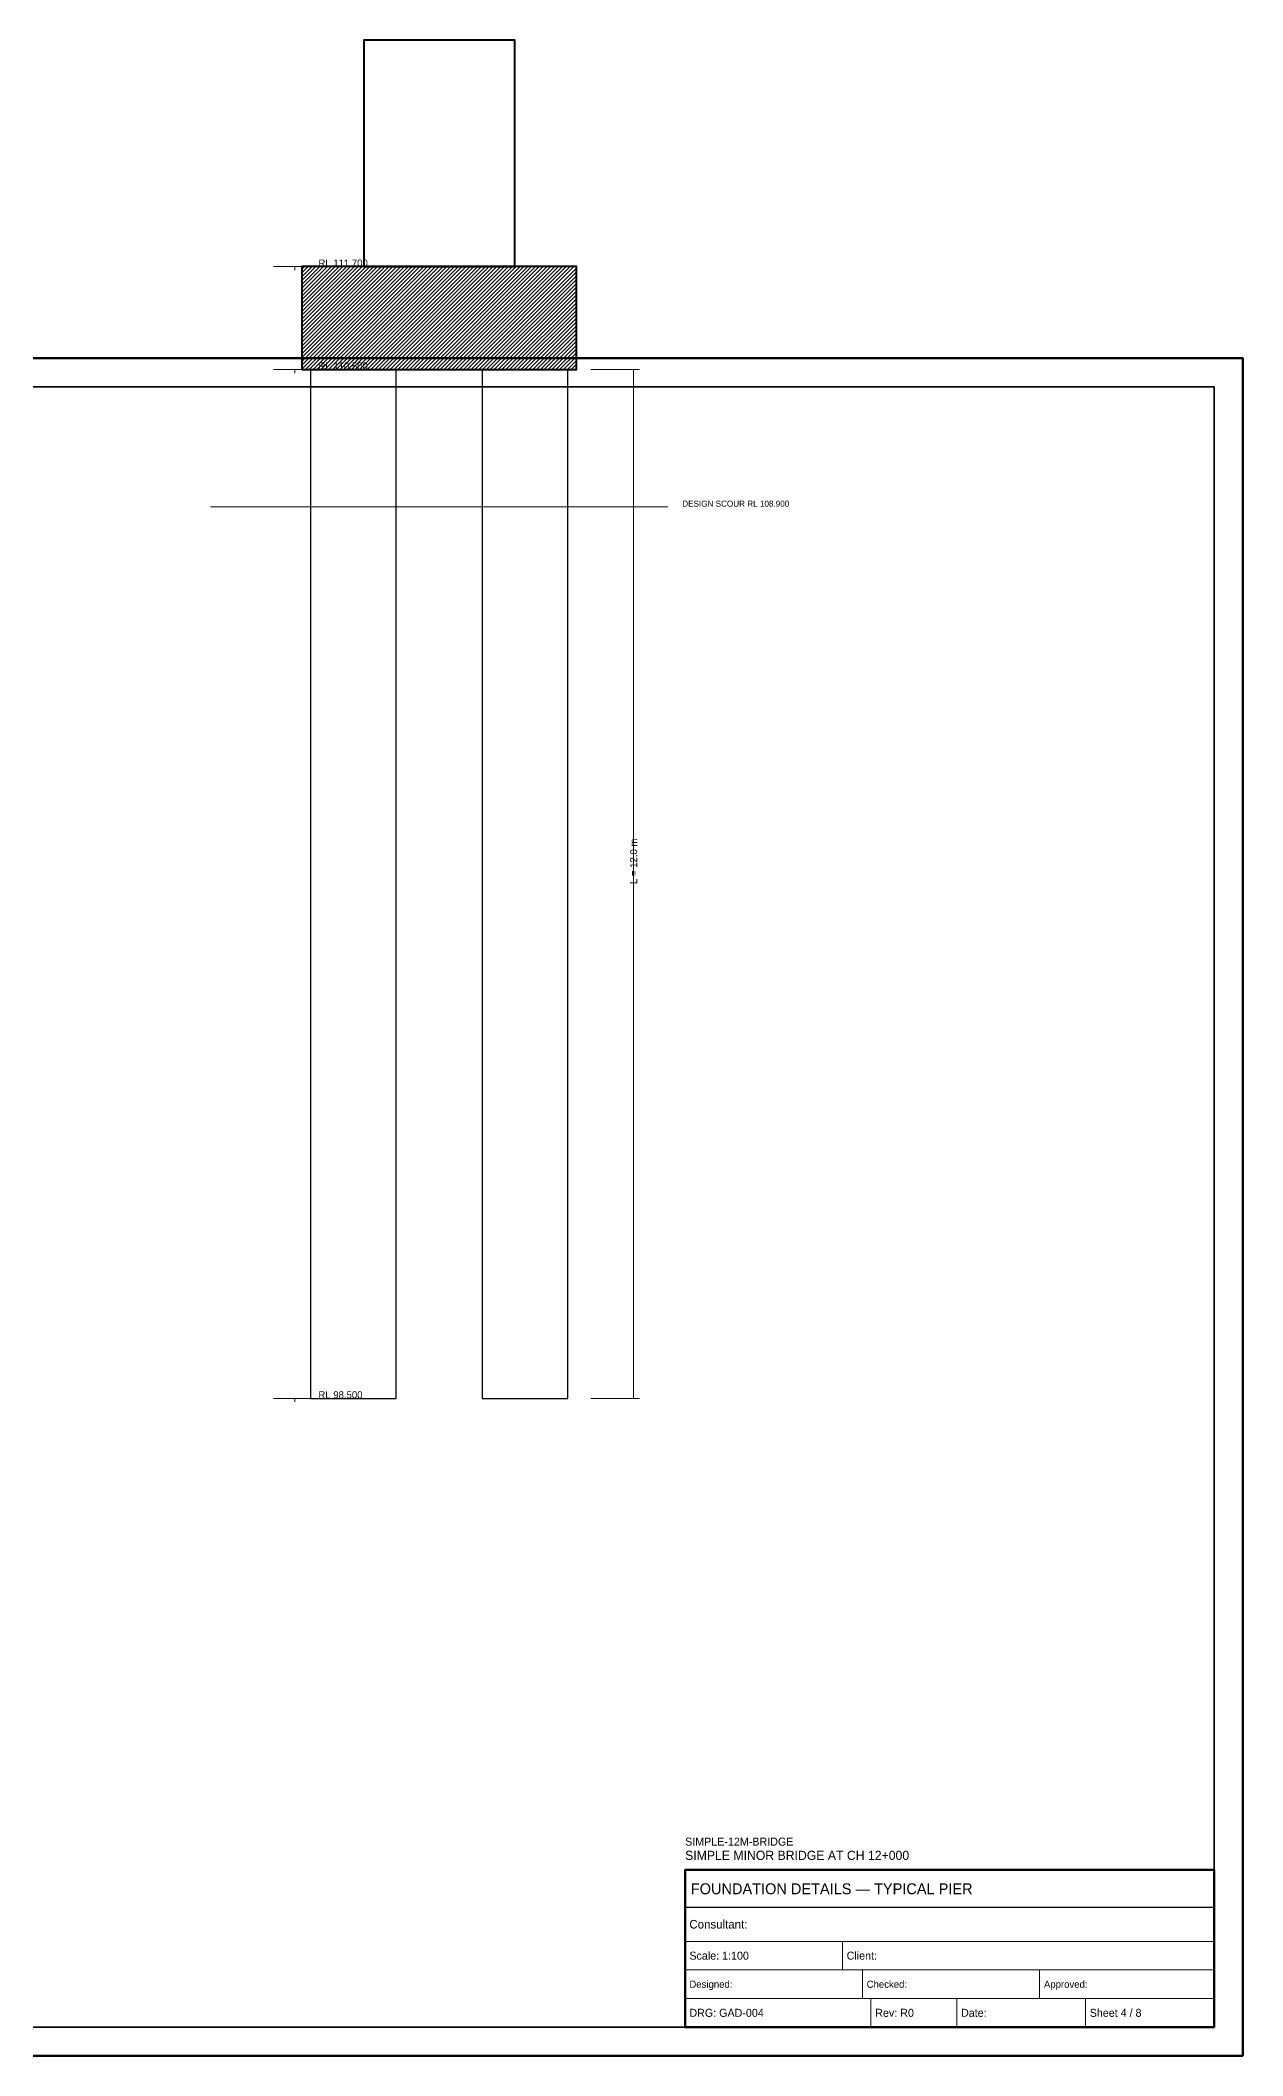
# Model space of a CAD drawing. Header units: metres. Extents: x 0 to 841, y -1 to 705.
# Drawn here: x 420 to 841, y 0 to 705 of the extents above; entities that cross this region are included whole.
import ezdxf

# ---------------------------------------------------------------- set-up
doc = ezdxf.new("R2010")
doc.units = ezdxf.units.M
doc.linetypes.add('DASHED2', pattern=[0.25, 0.1875, -0.0625])
for name, color, linetype, lineweight in [('BORDER-INNER', 7, 'Continuous', 35), ('BORDER-OUTER', 7, 'Continuous', 70), ('CIVIL-SCOUR', 1, 'DASHED2', 18), ('DIM-LEVEL', 3, 'Continuous', 18), ('DIM-LINEAR', 3, 'Continuous', 18), ('FOUND-CAP', 2, 'Continuous', 35), ('FOUND-PILE', 4, 'Continuous', 40), ('STRUC-HATCHING', 8, 'Continuous', 18), ('SUB-PIER', 2, 'Continuous', 40), ('TEXT-LEVEL', 5, 'Continuous', 18), ('TEXT-TITLE', 7, 'Continuous', 25), ('TITLEBLK-BOX', 7, 'Continuous', 50), ('TITLEBLK-TEXT', 7, 'Continuous', 18)]:
    doc.layers.add(name, color=color, linetype=linetype, lineweight=lineweight)

msp = doc.modelspace()

# ---------------------------------------------------------------- hatches: boundary and pattern name
at = {"layer": 'STRUC-HATCHING'}
h = msp.add_hatch(dxfattribs=at)
h.set_pattern_fill('ANSI31', scale=0.3)
h.paths.add_polyline_path([(512, 590), (608, 590), (608, 626), (512, 626)])

# ---------------------------------------------------------------- linework, layer by layer
at = {"layer": 'BORDER-INNER'}
msp.add_lwpolyline([(10, 10), (831, 10), (831, 584), (10, 584), (10, 10)], dxfattribs=at)
at = {"layer": 'BORDER-OUTER'}
msp.add_lwpolyline([(0, 0), (841, 0), (841, 594), (0, 594), (0, 0)], dxfattribs=at)
at = {"layer": 'CIVIL-SCOUR', "color": 1}
msp.add_line((480, 542), (640, 542), dxfattribs=at)
at = {"layer": 'DIM-LEVEL'}
for p, q in [((502, 626), (517, 626)), ((509.5, 626), (509.5, 624.75)), ((502, 590), (517, 590)), ((509.5, 590), (509.5, 588.75)), ((502, 230), (517, 230)), ((509.5, 230), (509.5, 228.75))]:
    msp.add_line(p, q, dxfattribs=at)
at = {"layer": 'DIM-LINEAR'}
for p, q in [((613, 590), (628, 590)), ((626, 590), (630, 590)), ((628, 230), (628, 590)), ((613, 230), (628, 230)), ((626, 230), (630, 230))]:
    msp.add_line(p, q, dxfattribs=at)
at = {"layer": 'FOUND-CAP', "lineweight": 40}
msp.add_lwpolyline([(512, 590), (608, 590), (608, 626), (512, 626), (512, 590)], dxfattribs=at)
at = {"layer": 'FOUND-PILE', "lineweight": 30}
for points in [[(515, 230), (545, 230), (545, 590), (515, 590), (515, 230)], [(515, 230), (545, 230), (545, 590), (515, 590), (515, 230)], [(575, 230), (605, 230), (605, 590), (575, 590), (575, 230)], [(575, 230), (605, 230), (605, 590), (575, 590), (575, 230)]]:
    msp.add_lwpolyline(points, dxfattribs=at)
at = {"layer": 'SUB-PIER', "lineweight": 40}
msp.add_lwpolyline([(533.6, 626), (586.4, 626), (586.4, 705.2), (533.6, 705.2), (533.6, 626)], dxfattribs=at)
at = {"layer": 'TITLEBLK-BOX', "lineweight": 50}
msp.add_lwpolyline([(646, 10), (831, 10), (831, 65), (646, 65), (646, 10)], dxfattribs=at)
at = {"layer": 'TITLEBLK-BOX', "lineweight": 30}
msp.add_lwpolyline([(646, 52), (831, 52), (831, 65), (646, 65), (646, 52)], dxfattribs=at)
at = {"layer": 'TITLEBLK-BOX', "lineweight": 18}
for points in [[(646, 40), (831, 40), (831, 52), (646, 52), (646, 40)], [(646, 30), (701, 30), (701, 40), (646, 40), (646, 30)], [(701, 30), (831, 30), (831, 40), (701, 40), (701, 30)], [(646, 20), (708, 20), (708, 30), (646, 30), (646, 20)], [(708, 20), (770, 20), (770, 30), (708, 30), (708, 20)], [(770, 20), (831, 20), (831, 30), (770, 30), (770, 20)], [(646, 10), (711, 10), (711, 20), (646, 20), (646, 10)], [(711, 10), (741, 10), (741, 20), (711, 20), (711, 10)], [(741, 10), (786, 10), (786, 20), (741, 20), (741, 10)], [(786, 10), (831, 10), (831, 20), (786, 20), (786, 10)]]:
    msp.add_lwpolyline(points, dxfattribs=at)

# ---------------------------------------------------------------- texts
at = {"layer": 'CIVIL-SCOUR', "color": 1}
msp.add_text('DESIGN SCOUR RL 108.900', height=2.125, dxfattribs=at).set_placement((645, 542))
at = {"layer": 'DIM-LINEAR'}
msp.add_text('L = 12.0 m', height=2.5, rotation=90, dxfattribs=at).set_placement((629.25, 410))
at = {"layer": 'TEXT-LEVEL'}
for s, p in [('RL 111.700', (517.75, 626)), ('RL 110.500', (517.75, 590)), ('RL 98.500', (517.75, 230))]:
    msp.add_text(s, height=2.5, dxfattribs=at).set_placement(p)
at = {"layer": 'TEXT-TITLE'}
for s, height, p in [('SIMPLE MINOR BRIDGE AT CH 12+000', 3.2, (646, 68.5)), ('FOUNDATION DETAILS — TYPICAL PIER', 3.8, (648, 56.5))]:
    msp.add_text(s, height=height, dxfattribs=at).set_placement(p)
at = {"layer": 'TITLEBLK-TEXT'}
for s, height, p in [('SIMPLE-12M-BRIDGE', 2.8, (646, 73.5)), ('Consultant: ', 3, (647.5, 44.5)), ('Scale: 1:100', 2.8, (647.5, 33.6)), ('Client: ', 2.8, (702.5, 33.6)), ('Designed: ', 2.5, (647.5, 23.75)), ('Checked: ', 2.5, (709.5, 23.75)), ('Approved: ', 2.5, (771.5, 23.75)), ('DRG: GAD-004', 2.8, (647.5, 13.6)), ('Rev: R0', 2.8, (712.5, 13.6)), ('Date: ', 2.8, (742.5, 13.6)), ('Sheet 4 / 8', 2.8, (787.5, 13.6))]:
    msp.add_text(s, height=height, dxfattribs=at).set_placement(p)

doc.saveas('drawing.dxf')
